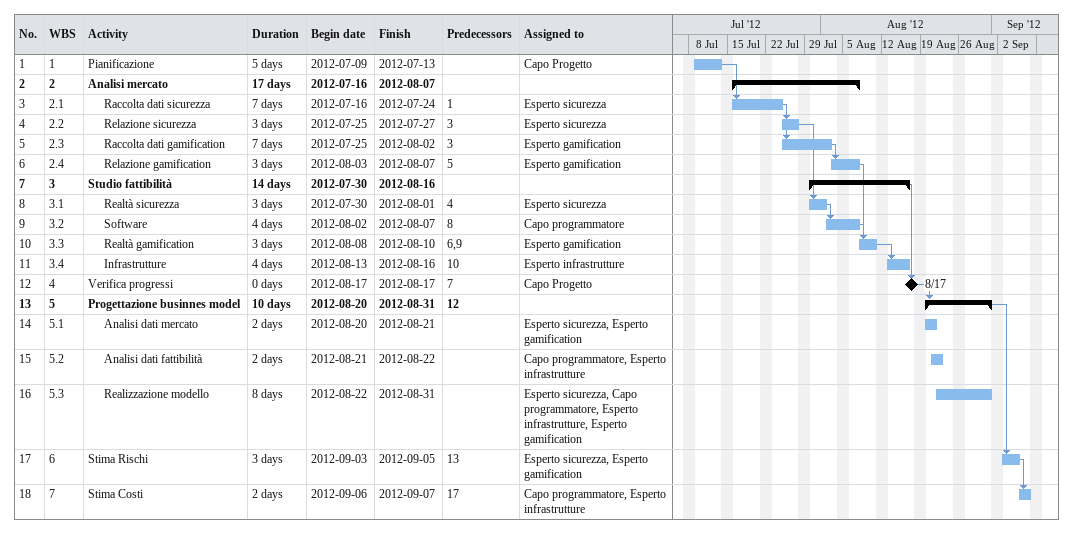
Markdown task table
| ID | WBS | Task | Duration | Start | Finish | Predecessors | Resources |
|---|---|---|---|---|---|---|---|
| 1 | 1 | Pianificazione | 5d | 2012-07-09 | 2012-07-13 |  | Capo Progetto |
| 2 | 2 | **Analisi mercato** | 17d | 2012-07-16 | 2012-08-07 |  |  |
| 3 | 2.1 | Raccolta dati sicurezza | 7d | 2012-07-16 | 2012-07-24 | 1 | Esperto sicurezza |
| 4 | 2.2 | Relazione sicurezza | 3d | 2012-07-25 | 2012-07-27 | 3 | Esperto sicurezza |
| 5 | 2.3 | Raccolta dati gamification | 7d | 2012-07-25 | 2012-08-02 | 3 | Esperto gamification |
| 6 | 2.4 | Relazione gamification | 3d | 2012-08-03 | 2012-08-07 | 5 | Esperto gamification |
| 7 | 3 | **Studio fattibilità** | 14d | 2012-07-30 | 2012-08-16 |  |  |
| 8 | 3.1 | Realtà sicurezza | 3d | 2012-07-30 | 2012-08-01 | 4 | Esperto sicurezza |
| 9 | 3.2 | Software | 4d | 2012-08-02 | 2012-08-07 | 8 | Capo programmatore |
| 10 | 3.3 | Realtà gamification | 3d | 2012-08-08 | 2012-08-10 | 6, 9 | Esperto gamification |
| 11 | 3.4 | Infrastrutture | 4d | 2012-08-13 | 2012-08-16 | 10 | Esperto infrastrutture |
| 12 | 4 | Verifica progressi | 0d | 2012-08-17 | 2012-08-17 | 7 | Capo Progetto |
| 13 | 5 | **Progettazione businnes model** | 10d | 2012-08-20 | 2012-08-31 | 12 |  |
| 14 | 5.1 | Analisi dati mercato | 2d | 2012-08-20 | 2012-08-21 |  | Esperto sicurezza, Esperto gamification |
| 15 | 5.2 | Analisi dati fattibilità | 2d | 2012-08-21 | 2012-08-22 |  | Capo programmatore, Esperto infrastrutture |
| 16 | 5.3 | Realizzazione modello | 8d | 2012-08-22 | 2012-08-31 |  | Esperto sicurezza, Capo programmatore, Esperto infrastrutture, Esperto gamification |
| 17 | 6 | Stima Rischi | 3d | 2012-09-03 | 2012-09-05 | 13 | Esperto sicurezza, Esperto gamification |
| 18 | 7 | Stima Costi | 2d | 2012-09-06 | 2012-09-07 | 17 | Capo programmatore, Esperto infrastrutture |
